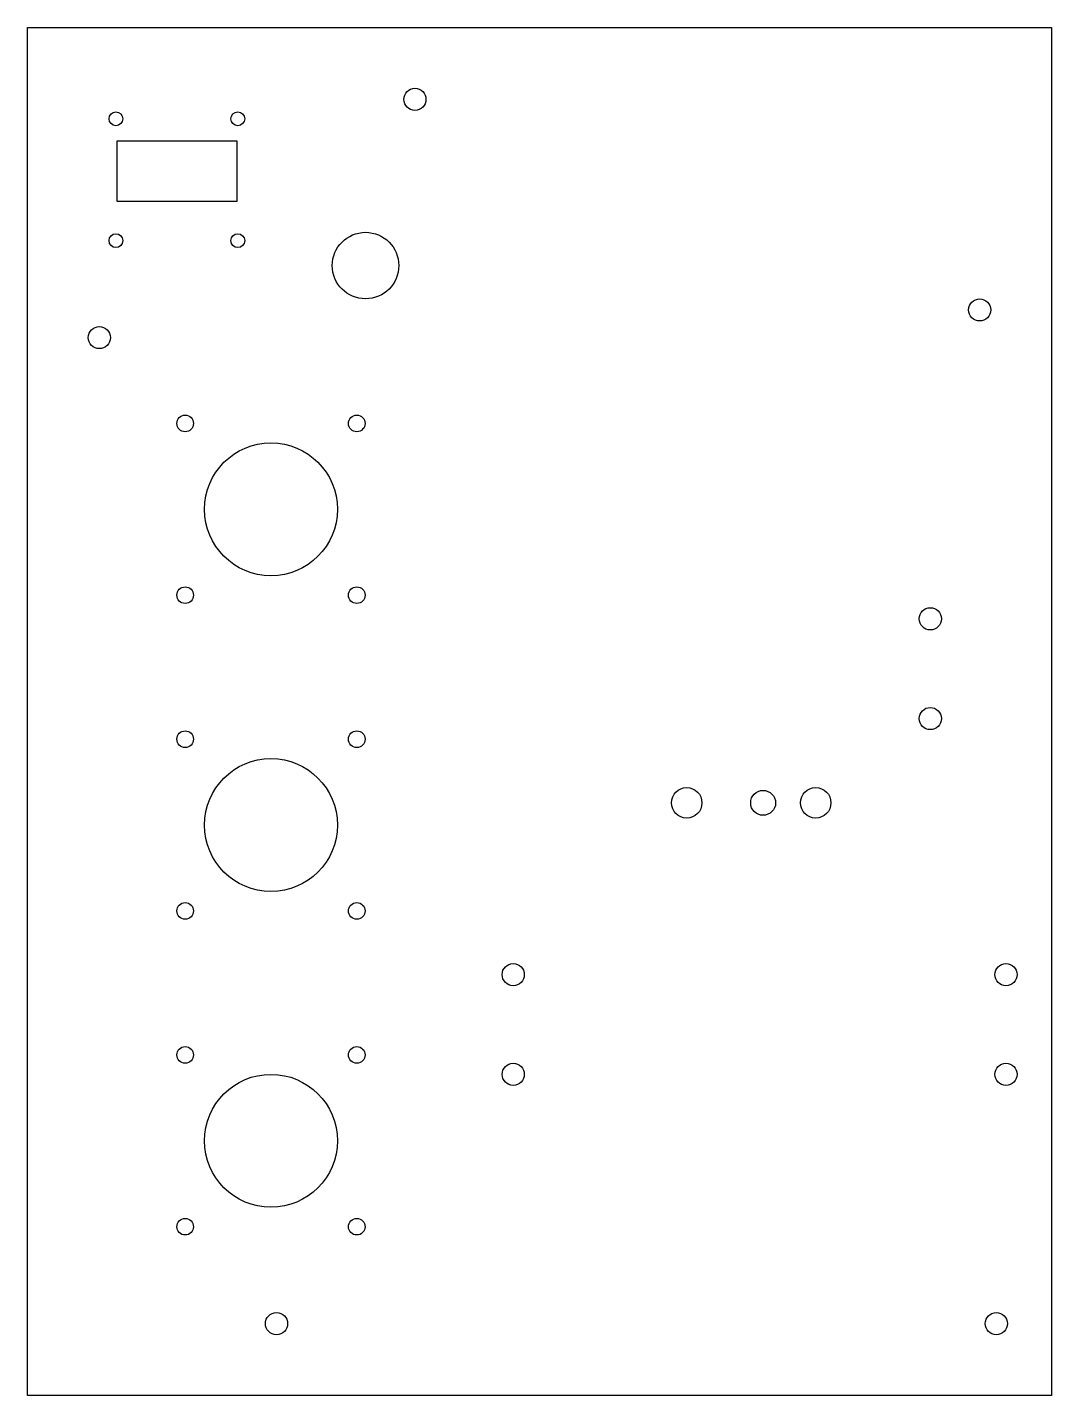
# Model space of a CAD drawing. Header units: millimetres. Extents: x -54 to 131, y -149 to 98.
import ezdxf

# ---------------------------------------------------------------- set-up
doc = ezdxf.new("R2010")
doc.units = ezdxf.units.MM
doc.layers.get('0').update_dxf_attribs({"linetype": 'CONTINUOUS'})

msp = doc.modelspace()

# ---------------------------------------------------------------- linework, layer by layer
for points in [[(-54, 98), (131, 98), (131, -149), (-54, -149)], [(-16.08, 66.65), (-16.08, 77.45), (-37.82, 77.45), (-37.82, 66.65)]]:
    msp.add_lwpolyline(points, close=True)
for centre, radius in [((16, 85), 2), ((-38, 81.5), 1.25), ((-16, 81.5), 1.25), ((-38, 59.5), 1.25), ((-16, 59.5), 1.25), ((7.08, 55), 6), ((118, 47), 2), ((-41, 42), 2), ((-25.5, 26.5), 1.5), ((5.5, 26.5), 1.5), ((-10, 11), 12), ((-25.5, -4.5), 1.5), ((5.5, -4.5), 1.5), ((109.08, -8.77), 2), ((109.08, -26.77), 2), ((-25.5, -30.5), 1.5), ((5.5, -30.5), 1.5), ((-10, -46), 12), ((65.09, -41.99), 2.75), ((88.39, -41.99), 2.75), ((78.89, -41.99), 2.25), ((-25.5, -61.5), 1.5), ((5.5, -61.5), 1.5), ((33.75, -73), 2), ((122.75, -73), 2), ((-25.5, -87.5), 1.5), ((5.5, -87.5), 1.5), ((-10, -103), 12), ((33.75, -91), 2), ((122.75, -91), 2), ((-25.5, -118.5), 1.5), ((5.5, -118.5), 1.5), ((-9, -136), 2), ((121, -136), 2)]:
    msp.add_circle(centre, radius)

doc.saveas('drawing.dxf')
